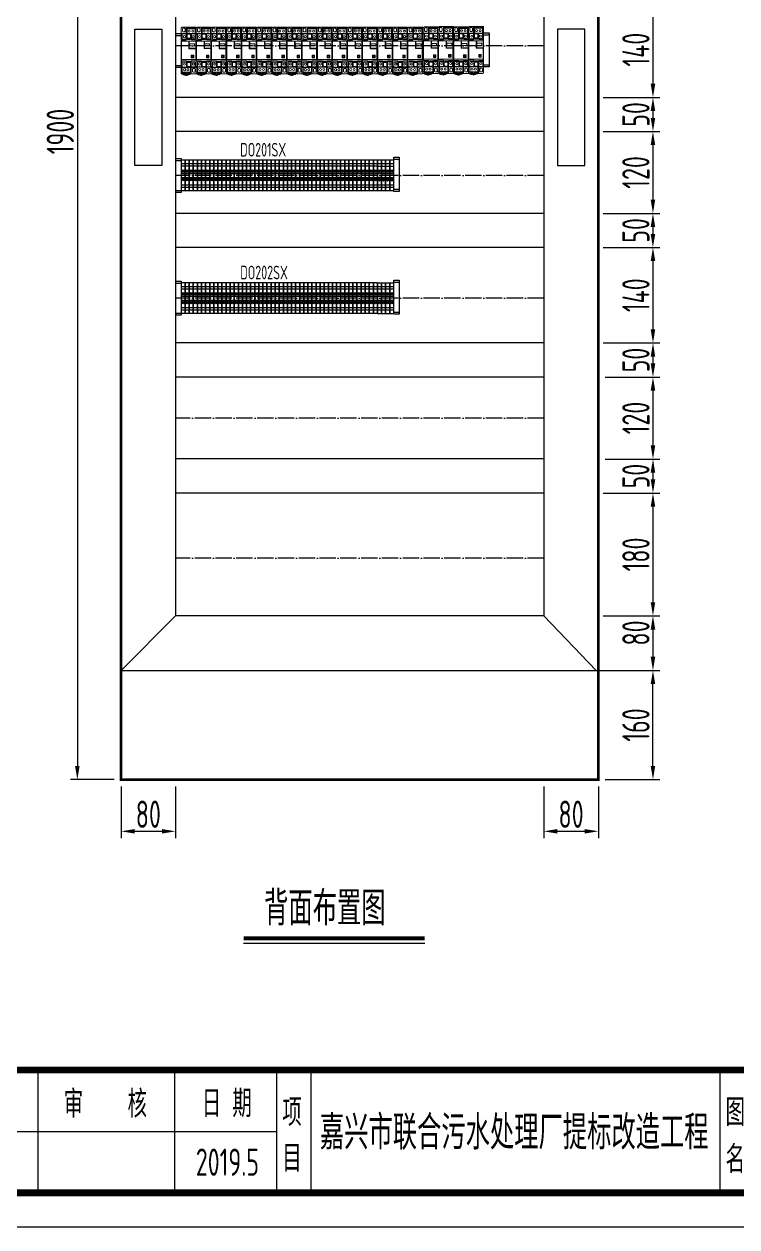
# Model space of a CAD drawing. Header units: millimetres. Extents: x 30557 to 235556, y -116603 to -73383.
# Drawn here: x 91673 to 92719, y -76323 to -74560 of the extents above; entities that cross this region are included whole.
import ezdxf
from ezdxf.enums import TextEntityAlignment as Align

# ---------------------------------------------------------------- set-up
doc = ezdxf.new("R2010")
doc.units = ezdxf.units.MM
doc.linetypes.add('ZWCAD_ISO04W100', pattern=[30.5, 24, -3, 0.5, -3])
doc.layers.add('1', color=3, linetype='Continuous')
doc.layers.add('_Drawing', color=7, linetype='Continuous', lineweight=25)
doc.styles.add('supcon', font='sceie.shx', dxfattribs={"width": 0.75, "height": 40, "bigfont": 'sceic.shx'})
doc.dimstyles.new('supcon', dxfattribs={"dimtxt": 20, "dimasz": 20, "dimexe": 10, "dimexo": 10, "dimgap": 5, "dimtad": 1, "dimtoh": 1, "dimdec": 0, "dimzin": 0, "dimdsep": 46, "dimtxsty": 'supcon', "dimcen": 0.09, "dimclrd": 2, "dimclre": 2, "dimclrt": 2, "dimadec": 0, "dimazin": 0, "dimtfac": 1, "dimtdec": 0, "dimtofl": 0, "dimtmove": 0, "dimatfit": 3, "dimfxl": 1, "dimtolj": 1, "dimtzin": 0, "dimarcsym": 0})

# ---------------------------------------------------------------- blocks, each defined once
blk = doc.blocks.new('supcon图框')
for p, q in [((3545.7, 1651.7), (3545.7, 1471.7)), ((3745.7, 1651.7), (3745.7, 1471.7)), ((3895.7, 1651.7), (3895.7, 1471.7)), ((3945.7, 1651.7), (3945.7, 1471.7)), ((4545.7, 1651.7), (4545.7, 1471.7)), ((3145.7, 1561.7), (3895.7, 1561.7))]:
    blk.add_line(p, q)
at = {"linetype": 'Continuous'}
blk.add_line((1987.7, 1421.7), (6145.7, 1421.7), dxfattribs=at)
at = {"linetype": 'Continuous', "const_width": 10}
blk.add_lwpolyline([(2195.7, 4311.7), (6095.7, 4311.7), (6095.7, 1471.7), (2195.7, 1471.7)], close=True, dxfattribs=at)
blk.add_lwpolyline([(2195.7, 1651.7), (6095.7, 1651.7)], dxfattribs=at)
at = {"style": 'supcon', "width": 0.75}
for s, p in [('审    核', (3644.5, 1604.2)), ('日 期', (3822.5, 1604.2)), ('项', (3918.2, 1590.7)), ('图', (4568.2, 1590.7)), ('目', (3918.2, 1522.9)), ('名', (4568.2, 1522.9))]:
    blk.add_text(s, height=40, dxfattribs=at).set_placement(p, align=Align.MIDDLE)
blk = doc.blocks.new('*D147')
at = {"layer": '_Drawing', "color": 2, "linetype": 'Continuous', "lineweight": -2}
for p, q in [((91815.3, -75677.1), (91815.3, -75753)), ((91895.3, -75677.2), (91895.3, -75753)), ((91835.3, -75743), (91875.3, -75743))]:
    blk.add_line(p, q, dxfattribs=at)
at = {"layer": '_Drawing', "color": 2}
for points in [[(91835.3, -75739.7), (91835.3, -75746.3), (91815.3, -75743)], [(91875.3, -75746.3), (91875.3, -75739.7), (91895.3, -75743)]]:
    blk.add_solid(points, dxfattribs=at)
at = {"layer": 'DEFPOINTS', "color": 0}
for p in [(91815.3, -75667.1), (91895.3, -75667.2), (91895.3, -75743)]:
    blk.add_point(p, dxfattribs=at)
at = {"layer": '_Drawing', "color": 2, "insert": (91855.3, -75718), "char_height": 40, "attachment_point": 5, "style": 'supcon'}
blk.add_mtext('\\A1;80', dxfattribs=at)
blk = doc.blocks.new('*D148')
at = {"layer": '_Drawing', "color": 2, "linetype": 'Continuous', "lineweight": -2}
for p, q in [((92435.3, -75677.1), (92435.3, -75753)), ((92515.3, -75677.2), (92515.3, -75753)), ((92455.3, -75743), (92495.3, -75743))]:
    blk.add_line(p, q, dxfattribs=at)
at = {"layer": '_Drawing', "color": 2}
for points in [[(92455.3, -75739.7), (92455.3, -75746.3), (92435.3, -75743)], [(92495.3, -75746.3), (92495.3, -75739.7), (92515.3, -75743)]]:
    blk.add_solid(points, dxfattribs=at)
at = {"layer": 'DEFPOINTS', "color": 0}
for p in [(92435.3, -75667.1), (92515.3, -75667.2), (92515.3, -75743)]:
    blk.add_point(p, dxfattribs=at)
at = {"layer": '_Drawing', "color": 2, "insert": (92475.3, -75718), "char_height": 40, "attachment_point": 5, "style": 'supcon'}
blk.add_mtext('\\A1;80', dxfattribs=at)
blk = doc.blocks.new('*D149')
at = {"layer": '_Drawing', "color": 2, "linetype": 'Continuous', "lineweight": -2}
for p, q in [((91805.3, -73767.2), (91741.2, -73767.2)), ((91751.2, -73787.2), (91751.2, -75647.2)), ((91805.3, -75667.2), (91741.2, -75667.2))]:
    blk.add_line(p, q, dxfattribs=at)
at = {"layer": '_Drawing', "color": 2}
for points in [[(91754.5, -73787.2), (91747.8, -73787.2), (91751.2, -73767.2)], [(91747.8, -75647.2), (91754.5, -75647.2), (91751.2, -75667.2)]]:
    blk.add_solid(points, dxfattribs=at)
at = {"layer": 'DEFPOINTS', "color": 0}
for p in [(91815.3, -73767.2), (91751.2, -75667.2), (91815.3, -75667.2)]:
    blk.add_point(p, dxfattribs=at)
at = {"layer": '_Drawing', "color": 2, "insert": (91726.2, -74717.2), "char_height": 40, "attachment_point": 5, "rotation": 90, "style": 'supcon'}
blk.add_mtext('\\A1;1900', dxfattribs=at)
blk = doc.blocks.new('2触点继电器')
at = {"layer": '1', "color": 0, "lineweight": 5}
for points in [[(4963.5, 37807.7), (4965.3, 37807.7)], [(4971.2, 37818), (4971.2, 37799.1), (4963.8, 37799.1)], [(4963.9, 37808.9), (4985.8, 37808.9)], [(4965.3, 37808.9), (4965.3, 37800.6), (4971.1, 37800.6)], [(4965.3, 37808.3), (4971.1, 37808.3)], [(4965.6, 37815.9), (4966.4, 37816.8), (4968.7, 37816.8), (4969.5, 37815.9), (4969.5, 37812.2), (4968.6, 37811.3), (4966.4, 37811.3), (4965.6, 37812.1), (4965.6, 37815.9)], [(4971.2, 37815.8), (4985.5, 37815.8)], [(4971.4, 37807.8), (4978.7, 37807.8)], [(4972.4, 37818), (4972.4, 37802)], [(4972.4, 37817), (4977.7, 37817)], [(4977.5, 37808.8), (4977.5, 37802)], [(4977.8, 37818.2), (4977.8, 37815.8)], [(4984.4, 37818), (4984.4, 37800.9), (4978.7, 37800.9)], [(4978.7, 37808.8), (4978.7, 37799.5), (4985.7, 37799.5)], [(4978.8, 37818.2), (4978.8, 37815.8)], [(4978.8, 37817), (4984.3, 37817)], [(4978.8, 37808.3), (4984.3, 37808.3)], [(4984.5, 37807.7), (4985.5, 37807.7)], [(4971.4, 37802), (4978.7, 37802)], [(4977.3, 37800), (4972.6, 37800), (4972.6, 37800.9), (4977.3, 37800.9), (4977.3, 37800)], [(4975.7, 37787.2), (4975.1, 37786.6)], [(4975.7, 37797.5), (4975.7, 37787.2), (4985, 37787.2)], [(4963.9, 37768.9), (4971.5, 37768.9), (4971.5, 37759.2)], [(4963.9, 37760.4), (4965.4, 37760.4)], [(4985.8, 37759.2), (4963.9, 37759.2)], [(4978.4, 37752.1), (4964, 37752.1)], [(4971.5, 37767.1), (4965.4, 37767.1), (4965.4, 37749.8)], [(4965.4, 37759.7), (4971.5, 37759.7)], [(4970.2, 37752.2), (4970.2, 37749.7)], [(4971.5, 37766.3), (4978.6, 37766.3)], [(4978.6, 37760.4), (4971.5, 37760.4)], [(4972.1, 37752.1), (4972.1, 37749.7)], [(4972.5, 37766.3), (4972.5, 37759.3)], [(4977.5, 37767.4), (4972.8, 37767.4), (4972.8, 37768.3), (4977.5, 37768.3), (4977.5, 37767.4)], [(4977.5, 37766.1), (4977.5, 37749.7)], [(4978.4, 37767.1), (4984.5, 37767.1), (4984.5, 37759.2)], [(4985.7, 37768.7), (4978.6, 37768.7), (4978.6, 37749.6)], [(4978.6, 37759.8), (4984.5, 37759.8)], [(4980.4, 37756.4), (4981.2, 37757.4), (4983.6, 37757.4), (4984.3, 37756.6), (4984.3, 37752.8), (4983.4, 37752), (4981.2, 37752), (4980.4, 37752.7), (4980.4, 37756.4)], [(4984.5, 37760.5), (4985.8, 37760.5)], [(4965.5, 37751), (4970.1, 37751)], [(4972.1, 37751.1), (4977.3, 37751.1)]]:
    blk.add_lwpolyline(points, dxfattribs=at)
at = {"layer": '1', "color": 0, "lineweight": 9}
blk.add_lwpolyline([(4963.6, 37807.8), (4963.6, 37816.7), (4965.3, 37818.2), (4985.8, 37818.2), (4985.8, 37751.2), (4985, 37749.6), (4963.6, 37749.6), (4963.6, 37807.8)], dxfattribs=at)
at = {"layer": '1', "color": 0, "lineweight": 18}
for points in [[(4985.1, 37770.8), (4964.1, 37770.8), (4964.1, 37797.5), (4985.1, 37797.5), (4985.1, 37770.8)], [(4975.1, 37797.5), (4975.1, 37786.6), (4985.1, 37786.6)], [(4983.3, 37790.7), (4976.1, 37790.7), (4976.1, 37793.8), (4983.3, 37793.8), (4983.3, 37790.7)], [(4982.3, 37773.3), (4978.6, 37773.3), (4978.6, 37777.2), (4982.3, 37777.2), (4982.3, 37773.3)]]:
    blk.add_lwpolyline(points, dxfattribs=at)
at = {"layer": '1', "color": 0, "lineweight": 5}
for points, knots in [([(4967.4, 37803.2), (4966.9, 37803.8), (4966.9, 37804.7), (4967.4, 37805.3), (4968, 37806), (4969, 37806), (4969.6, 37805.3), (4970.2, 37804.7), (4970.2, 37803.8), (4969.6, 37803.2), (4969, 37802.6), (4968, 37802.6), (4967.4, 37803.2)], [0, 0, 0, 0, 1, 1, 1, 2, 2, 2, 3, 3, 3, 4, 4, 4, 4]), ([(4974.3, 37811.3), (4973.7, 37811.9), (4973.7, 37812.9), (4974.3, 37813.5), (4974.8, 37814), (4975.8, 37814), (4976.5, 37813.5), (4977.1, 37812.9), (4977.1, 37811.9), (4976.5, 37811.3), (4975.8, 37810.8), (4974.8, 37810.8), (4974.3, 37811.3)], [0, 0, 0, 0, 1, 1, 1, 2, 2, 2, 3, 3, 3, 4, 4, 4, 4]), ([(4979.8, 37811.3), (4979.2, 37811.9), (4979.2, 37812.9), (4979.8, 37813.5), (4980.4, 37814), (4981.3, 37814), (4981.9, 37813.5), (4982.6, 37812.9), (4982.6, 37811.9), (4981.9, 37811.3), (4981.3, 37810.8), (4980.4, 37810.8), (4979.8, 37811.3)], [0, 0, 0, 0, 1, 1, 1, 2, 2, 2, 3, 3, 3, 4, 4, 4, 4]), ([(4980.3, 37803.2), (4979.7, 37803.8), (4979.7, 37804.7), (4980.3, 37805.3), (4980.9, 37806), (4981.9, 37806), (4982.4, 37805.3), (4983.1, 37804.7), (4983.1, 37803.8), (4982.4, 37803.2), (4981.9, 37802.6), (4980.9, 37802.6), (4980.3, 37803.2)], [0, 0, 0, 0, 1, 1, 1, 2, 2, 2, 3, 3, 3, 4, 4, 4, 4]), ([(4967.6, 37763), (4967, 37763.6), (4967, 37764.6), (4967.6, 37765.1), (4968.1, 37765.8), (4969.1, 37765.8), (4969.7, 37765.1), (4970.4, 37764.6), (4970.4, 37763.6), (4969.7, 37763), (4969.1, 37762.4), (4968.1, 37762.4), (4967.6, 37763)], [0, 0, 0, 0, 1, 1, 1, 2, 2, 2, 3, 3, 3, 4, 4, 4, 4]), ([(4967.6, 37754.8), (4967, 37755.4), (4967, 37756.3), (4967.6, 37756.9), (4968.2, 37757.6), (4969.2, 37757.6), (4969.9, 37756.9), (4970.4, 37756.3), (4970.4, 37755.4), (4969.9, 37754.8), (4969.2, 37754.2), (4968.2, 37754.2), (4967.6, 37754.8)], [0, 0, 0, 0, 1, 1, 1, 2, 2, 2, 3, 3, 3, 4, 4, 4, 4]), ([(4972.6, 37754.8), (4972, 37755.4), (4972, 37756.3), (4972.6, 37756.9), (4973.2, 37757.6), (4974.2, 37757.6), (4974.8, 37756.9), (4975.3, 37756.3), (4975.3, 37755.4), (4974.8, 37754.8), (4974.2, 37754.2), (4973.2, 37754.2), (4972.6, 37754.8)], [0, 0, 0, 0, 1, 1, 1, 2, 2, 2, 3, 3, 3, 4, 4, 4, 4]), ([(4980.6, 37763), (4980.1, 37763.6), (4980.1, 37764.6), (4980.6, 37765.1), (4981.2, 37765.8), (4982.2, 37765.8), (4982.8, 37765.1), (4983.4, 37764.6), (4983.4, 37763.6), (4982.8, 37763), (4982.2, 37762.4), (4981.2, 37762.4), (4980.6, 37763)], [0, 0, 0, 0, 1, 1, 1, 2, 2, 2, 3, 3, 3, 4, 4, 4, 4]), ([(4965.5, 37749.6), (4965.5, 37749.6), (4966, 37747.6), (4968.7, 37748.2), (4968.7, 37748.2), (4969.2, 37747.5), (4970.6, 37747.7)], [0, 0, 0, 0, 1, 1, 1, 2, 2, 2, 2]), ([(4972, 37747.7), (4972, 37747.5), (4971.7, 37747.2), (4971.2, 37747.2), (4970.9, 37747.2), (4970.6, 37747.5), (4970.6, 37747.7), (4970.6, 37748), (4970.9, 37748.1), (4971.2, 37748.1), (4971.7, 37748.1), (4972, 37748), (4972, 37747.7)], [0, 0, 0, 0, 1, 1, 1, 2, 2, 2, 3, 3, 3, 4, 4, 4, 4]), ([(4976.7, 37749.6), (4976.7, 37749.6), (4976.8, 37748.2), (4974.1, 37748.2), (4974.1, 37748.2), (4972.7, 37747.7), (4972, 37747.7)], [0, 0, 0, 0, 1, 1, 1, 2, 2, 2, 2])]:
    blk.add_open_spline(points, degree=3, knots=knots, dxfattribs=at)
at = {"layer": '1', "color": 0, "lineweight": 18}
blk.add_open_spline([(4981.6, 37775.2), (4981.6, 37774.6), (4981.1, 37774), (4980.5, 37774), (4979.8, 37774), (4979.3, 37774.6), (4979.3, 37775.2), (4979.3, 37775.8), (4979.8, 37776.3), (4980.5, 37776.3), (4981.1, 37776.3), (4981.6, 37775.8), (4981.6, 37775.2)], degree=3, knots=[0, 0, 0, 0, 1, 1, 1, 2, 2, 2, 3, 3, 3, 4, 4, 4, 4], dxfattribs=at)
at = {"layer": '1', "color": 0, "lineweight": 5}
for points in [[(4968.9, 37749.7), (4968.9, 37749.7), (4970.4, 37748), (4970.7, 37748.1)], [(4973.3, 37749.6), (4973.3, 37749.6), (4972.2, 37748.2), (4971.7, 37748.1)]]:
    blk.add_open_spline(points, degree=3, dxfattribs=at)
blk = doc.blocks.new('固定块')
for p, q in [((516096.3, 339845.1), (516104.3, 339845.1)), ((516096.3, 339795.1), (516096.3, 339845.1)), ((516096.3, 339842.1), (516104.3, 339842.1)), ((516104.3, 339845.1), (516104.3, 339795.1)), ((516096.3, 339798.1), (516104.3, 339798.1)), ((516104.3, 339795.1), (516096.3, 339795.1))]:
    blk.add_line(p, q)
blk = doc.blocks.new('SAKDU2.5')
at = {"color": 253}
for p, q in [((516132.1, 339835.7), (516138.1, 339835.7)), ((516132.1, 339832.2), (516138.1, 339832.2)), ((516132.1, 339821.4), (516138.1, 339821.4)), ((516133.4, 339824.8), (516136.8, 339824.8)), ((516133.4, 339824.5), (516136.8, 339824.5)), ((516132.1, 339815.4), (516138.1, 339815.4)), ((516132.1, 339804.7), (516138.1, 339804.7)), ((516133.4, 339812.3), (516136.8, 339812.3)), ((516133.4, 339812), (516136.8, 339812)), ((516132.1, 339801.2), (516138.1, 339801.2))]:
    blk.add_line(p, q, dxfattribs=at)
at = {"color": 253, "lineweight": -3}
blk.add_lwpolyline([(516132.1, 339796.2), (516138.1, 339796.2), (516138.1, 339840.7), (516132.1, 339840.7)], close=True, dxfattribs=at)
at = {"color": 253}
for centre, radius in [((516135.1, 339824.7), 2), ((516135.1, 339824.7), 1.7), ((516135.1, 339812.2), 2), ((516135.1, 339812.2), 1.7)]:
    blk.add_circle(centre, radius, dxfattribs=at)
blk = doc.blocks.new('8端子块')
for p in [(-500909.9, -336987.3), (-500903.9, -336987.3), (-500897.9, -336987.3), (-500891.9, -336987.3), (-500885.9, -336987.3), (-500879.9, -336987.3), (-500873.9, -336987.3), (-500867.9, -336987.3)]:
    blk.add_blockref('SAKDU2.5', p)
blk = doc.blocks.new('*D172')
at = {"color": 2, "lineweight": -2}
for p, q in [((92522.2, -74527.2), (92605.4, -74527.2)), ((92595.4, -74547.2), (92595.4, -74647.2)), ((92522.2, -74667.2), (92605.4, -74667.2))]:
    blk.add_line(p, q, dxfattribs=at)
at = {"color": 2}
for points in [[(92598.7, -74547.2), (92592, -74547.2), (92595.4, -74527.2)], [(92592, -74647.2), (92598.7, -74647.2), (92595.4, -74667.2)]]:
    blk.add_solid(points, dxfattribs=at)
at = {"layer": 'DEFPOINTS', "color": 0}
for p in [(92512.2, -74527.2), (92512.2, -74667.2), (92595.4, -74667.2)]:
    blk.add_point(p, dxfattribs=at)
at = {"color": 2, "insert": (92570.4, -74597.2), "char_height": 40, "attachment_point": 5, "rotation": 90, "style": 'supcon'}
blk.add_mtext('\\A1;140', dxfattribs=at)
blk = doc.blocks.new('*D173')
at = {"color": 2, "linetype": 'Continuous', "lineweight": -2}
for p, q in [((92525.4, -74667.2), (92605.4, -74667.2)), ((92595.4, -74687.2), (92595.4, -74697.2)), ((92525.4, -74717.2), (92605.4, -74717.2))]:
    blk.add_line(p, q, dxfattribs=at)
at = {"color": 2}
for points in [[(92598.7, -74687.2), (92592, -74687.2), (92595.4, -74667.2)], [(92592, -74697.2), (92598.7, -74697.2), (92595.4, -74717.2)]]:
    blk.add_solid(points, dxfattribs=at)
at = {"layer": 'DEFPOINTS', "color": 0}
for p in [(92515.4, -74667.2), (92515.4, -74717.2), (92595.4, -74717.2)]:
    blk.add_point(p, dxfattribs=at)
at = {"color": 2, "insert": (92570.4, -74692.2), "char_height": 40, "attachment_point": 5, "rotation": 90, "style": 'supcon'}
blk.add_mtext('\\A1;50', dxfattribs=at)
blk = doc.blocks.new('*D174')
at = {"color": 2, "lineweight": -2}
for p, q in [((92522.2, -74717.2), (92605.3, -74717.2)), ((92595.3, -74737.2), (92595.3, -74817.2)), ((92522.2, -74837.2), (92605.3, -74837.2))]:
    blk.add_line(p, q, dxfattribs=at)
at = {"color": 2}
for points in [[(92598.7, -74737.2), (92592, -74737.2), (92595.3, -74717.2)], [(92592, -74817.2), (92598.7, -74817.2), (92595.3, -74837.2)]]:
    blk.add_solid(points, dxfattribs=at)
at = {"layer": 'DEFPOINTS', "color": 0}
for p in [(92512.2, -74717.2), (92512.2, -74837.2), (92595.3, -74837.2)]:
    blk.add_point(p, dxfattribs=at)
at = {"color": 2, "insert": (92570.3, -74777.2), "char_height": 40, "attachment_point": 5, "rotation": 90, "style": 'supcon'}
blk.add_mtext('\\A1;120', dxfattribs=at)
blk = doc.blocks.new('*D175')
at = {"color": 2, "linetype": 'Continuous', "lineweight": -2}
for p, q in [((92525.3, -74837.2), (92605.3, -74837.2)), ((92595.3, -74857.2), (92595.3, -74867.2)), ((92525.3, -74887.2), (92605.3, -74887.2))]:
    blk.add_line(p, q, dxfattribs=at)
at = {"color": 2}
for points in [[(92598.7, -74857.2), (92592, -74857.2), (92595.3, -74837.2)], [(92592, -74867.2), (92598.7, -74867.2), (92595.3, -74887.2)]]:
    blk.add_solid(points, dxfattribs=at)
at = {"layer": 'DEFPOINTS', "color": 0}
for p in [(92515.3, -74837.2), (92515.3, -74887.2), (92595.3, -74887.2)]:
    blk.add_point(p, dxfattribs=at)
at = {"color": 2, "insert": (92570.3, -74862.2), "char_height": 40, "attachment_point": 5, "rotation": 90, "style": 'supcon'}
blk.add_mtext('\\A1;50', dxfattribs=at)
blk = doc.blocks.new('*D176')
at = {"color": 2, "lineweight": -2}
for p, q in [((92522.2, -74887.2), (92605.4, -74887.2)), ((92595.4, -74907.2), (92595.4, -75007.2)), ((92522.2, -75027.2), (92605.4, -75027.2))]:
    blk.add_line(p, q, dxfattribs=at)
at = {"color": 2}
for points in [[(92598.7, -74907.2), (92592, -74907.2), (92595.4, -74887.2)], [(92592, -75007.2), (92598.7, -75007.2), (92595.4, -75027.2)]]:
    blk.add_solid(points, dxfattribs=at)
at = {"layer": 'DEFPOINTS', "color": 0}
for p in [(92512.2, -74887.2), (92512.2, -75027.2), (92595.4, -75027.2)]:
    blk.add_point(p, dxfattribs=at)
at = {"color": 2, "insert": (92570.4, -74957.2), "char_height": 40, "attachment_point": 5, "rotation": 90, "style": 'supcon'}
blk.add_mtext('\\A1;140', dxfattribs=at)
blk = doc.blocks.new('*D177')
at = {"color": 2, "linetype": 'Continuous', "lineweight": -2}
for p, q in [((92525.4, -75027.2), (92605.4, -75027.2)), ((92595.4, -75047.2), (92595.4, -75057.2)), ((92525.4, -75077.2), (92605.4, -75077.2))]:
    blk.add_line(p, q, dxfattribs=at)
at = {"color": 2}
for points in [[(92598.7, -75047.2), (92592, -75047.2), (92595.4, -75027.2)], [(92592, -75057.2), (92598.7, -75057.2), (92595.4, -75077.2)]]:
    blk.add_solid(points, dxfattribs=at)
at = {"layer": 'DEFPOINTS', "color": 0}
for p in [(92515.4, -75027.2), (92515.4, -75077.2), (92595.4, -75077.2)]:
    blk.add_point(p, dxfattribs=at)
at = {"color": 2, "insert": (92570.4, -75052.2), "char_height": 40, "attachment_point": 5, "rotation": 90, "style": 'supcon'}
blk.add_mtext('\\A1;50', dxfattribs=at)
blk = doc.blocks.new('*D181')
at = {"color": 2, "linetype": 'Continuous', "lineweight": -2}
for p, q in [((92525.4, -75427.3), (92605.4, -75427.3)), ((92595.4, -75447.3), (92595.4, -75487.2)), ((92522.2, -75507.2), (92605.4, -75507.2))]:
    blk.add_line(p, q, dxfattribs=at)
at = {"color": 2}
for points in [[(92598.7, -75447.3), (92592, -75447.3), (92595.4, -75427.3)], [(92592, -75487.2), (92598.7, -75487.2), (92595.4, -75507.2)]]:
    blk.add_solid(points, dxfattribs=at)
at = {"layer": 'DEFPOINTS', "color": 0}
for p in [(92515.4, -75427.3), (92512.2, -75507.2), (92595.4, -75507.2)]:
    blk.add_point(p, dxfattribs=at)
at = {"color": 2, "insert": (92570.4, -75452.3), "char_height": 40, "attachment_point": 5, "rotation": 90, "style": 'supcon'}
blk.add_mtext('\\A1;80', dxfattribs=at)
blk = doc.blocks.new('*D182')
at = {"color": 2, "lineweight": -2}
for p, q in [((92525.3, -75507.2), (92605.4, -75507.2)), ((92595.4, -75647.2), (92595.4, -75527.2)), ((92525.3, -75667.2), (92605.4, -75667.2))]:
    blk.add_line(p, q, dxfattribs=at)
at = {"color": 2}
for points in [[(92598.7, -75527.2), (92592, -75527.2), (92595.4, -75507.2)], [(92592, -75647.2), (92598.7, -75647.2), (92595.4, -75667.2)]]:
    blk.add_solid(points, dxfattribs=at)
at = {"layer": 'DEFPOINTS', "color": 0}
for p in [(92515.3, -75507.2), (92595.4, -75507.2), (92515.3, -75667.2)]:
    blk.add_point(p, dxfattribs=at)
at = {"color": 2, "insert": (92570.4, -75587.2), "char_height": 40, "attachment_point": 5, "rotation": 90, "style": 'supcon'}
blk.add_mtext('\\A1;160', dxfattribs=at)
blk = doc.blocks.new('*D183')
at = {"color": 2, "lineweight": -2}
for p, q in [((92535.4, -75077.2), (92605.4, -75077.2)), ((92595.4, -75097.2), (92595.4, -75177.3)), ((92535.4, -75197.3), (92605.4, -75197.3))]:
    blk.add_line(p, q, dxfattribs=at)
at = {"color": 2}
for points in [[(92598.7, -75097.2), (92592, -75097.2), (92595.4, -75077.2)], [(92592, -75177.3), (92598.7, -75177.3), (92595.4, -75197.3)]]:
    blk.add_solid(points, dxfattribs=at)
at = {"layer": 'DEFPOINTS', "color": 0}
for p in [(92525.4, -75077.2), (92525.4, -75197.3), (92595.4, -75197.3)]:
    blk.add_point(p, dxfattribs=at)
at = {"color": 2, "insert": (92570.4, -75137.2), "char_height": 40, "attachment_point": 5, "rotation": 90, "style": 'supcon'}
blk.add_mtext('\\A1;120', dxfattribs=at)
blk = doc.blocks.new('*D293')
at = {"color": 2, "lineweight": -2}
for p, q in [((92522.2, -75247.3), (92605.4, -75247.3)), ((92595.4, -75267.3), (92595.4, -75407.2)), ((92522.2, -75427.2), (92605.4, -75427.2))]:
    blk.add_line(p, q, dxfattribs=at)
at = {"color": 2}
for points in [[(92598.7, -75267.3), (92592, -75267.3), (92595.4, -75247.3)], [(92592, -75407.2), (92598.7, -75407.2), (92595.4, -75427.2)]]:
    blk.add_solid(points, dxfattribs=at)
at = {"layer": 'DEFPOINTS', "color": 0}
for p in [(92512.2, -75247.3), (92512.2, -75427.2), (92595.4, -75427.2)]:
    blk.add_point(p, dxfattribs=at)
at = {"color": 2, "insert": (92570.4, -75337.2), "char_height": 40, "attachment_point": 5, "rotation": 90, "style": 'supcon'}
blk.add_mtext('\\A1;180', dxfattribs=at)
blk = doc.blocks.new('*D294')
at = {"color": 2, "linetype": 'Continuous', "lineweight": -2}
for p, q in [((92525.4, -75197.3), (92605.4, -75197.3)), ((92595.4, -75217.3), (92595.4, -75227.3)), ((92525.4, -75247.3), (92605.4, -75247.3))]:
    blk.add_line(p, q, dxfattribs=at)
at = {"color": 2}
for points in [[(92598.7, -75217.3), (92592, -75217.3), (92595.4, -75197.3)], [(92592, -75227.3), (92598.7, -75227.3), (92595.4, -75247.3)]]:
    blk.add_solid(points, dxfattribs=at)
at = {"layer": 'DEFPOINTS', "color": 0}
for p in [(92515.4, -75197.3), (92515.4, -75247.3), (92595.4, -75247.3)]:
    blk.add_point(p, dxfattribs=at)
at = {"color": 2, "insert": (92570.4, -75222.3), "char_height": 40, "attachment_point": 5, "rotation": 90, "style": 'supcon'}
blk.add_mtext('\\A1;50', dxfattribs=at)

msp = doc.modelspace()

# ---------------------------------------------------------------- linework, layer by layer
at = {"color": 4, "linetype": 'ZWCAD_ISO04W100', "lineweight": -3}
for p, q in [((92435.3, -74591.5), (91895.4, -74591.5)), ((92435.3, -74781.5), (91895.4, -74781.5)), ((92435.3, -74961.5), (91895.4, -74961.5)), ((92435.3, -75137.4), (91895.4, -75137.4)), ((92435.3, -75342.8), (91895.4, -75342.8))]:
    msp.add_line(p, q, dxfattribs=at)
at = {"lineweight": -3}
for p, q in [((92435.3, -74667.2), (91895.3, -74667.2)), ((92435.3, -74717.2), (91895.3, -74717.2)), ((92435.3, -74837.2), (91895.3, -74837.2)), ((92435.3, -74887.2), (91895.3, -74887.2)), ((92435.3, -75027.2), (91895.3, -75027.2)), ((92435.3, -75077.2), (91895.3, -75077.2)), ((92435.3, -75197.2), (91895.3, -75197.2)), ((92435.3, -75247.2), (91895.3, -75247.2)), ((92435.3, -75427.2), (91895.3, -75427.2))]:
    msp.add_line(p, q, dxfattribs=at)
for p, q in [((91895.3, -75427.2), (91815.3, -75507.2)), ((92435.3, -75427.2), (92512.2, -75507.2)), ((91815.3, -75507.2), (92522.2, -75507.2))]:
    msp.add_line(p, q)
for points in [[(91835.3, -74567.2), (91875.3, -74567.2), (91875.3, -74767.2), (91835.3, -74767.2)], [(92495.5, -74567.2), (92455.5, -74567.2), (92455.5, -74767.2), (92495.5, -74767.2)]]:
    msp.add_lwpolyline(points, close=True)
at = {"layer": '_Drawing'}
for p, q in [((91895.3, -74147.2), (91895.3, -75427.2)), ((91995.1, -75907.1), (92260.7, -75907.1))]:
    msp.add_line(p, q, dxfattribs=at)
at = {"layer": '_Drawing', "lineweight": -3}
msp.add_line((92435.3, -74147.2), (92435.3, -75427.2), dxfattribs=at)
at = {"layer": '_Drawing', "color": 1, "const_width": 4}
msp.add_lwpolyline([(91815.3, -73767.2), (92515.3, -73767.2), (92515.3, -75667.2), (91815.3, -75667.2)], close=True, dxfattribs=at)
at = {"layer": '_Drawing', "const_width": 6}
msp.add_lwpolyline([(91995.1, -75899.9), (92260.7, -75899.9)], dxfattribs=at)

# ---------------------------------------------------------------- block references
for name, p in [('supcon图框', (88147.8, -77744.7)), ('固定块', (-424200.9, -414418.4)), ('固定块', (-423749.3, -414417.7)), ('固定块', (-424200.9, -414601.7)), ('8端子块', (76681.1, -77612.6)), ('8端子块', (76729.1, -77612.6)), ('8端子块', (76777.1, -77612.6)), ('8端子块', (76825.1, -77612.6)), ('8端子块', (76873.1, -77612.6)), ('8端子块', (76921.1, -77612.6)), ('SAKDU2.5', (-423940.8, -414600)), ('SAKDU2.5', (-423934.8, -414600)), ('SAKDU2.5', (-423928.8, -414600)), ('SAKDU2.5', (-423922.8, -414600)), ('固定块', (-423880.9, -414600)), ('固定块', (-424200.9, -414781.7)), ('8端子块', (76681.1, -77792.6)), ('8端子块', (76729.1, -77792.6)), ('8端子块', (76777.1, -77792.6)), ('8端子块', (76825.1, -77792.6)), ('8端子块', (76873.1, -77792.6)), ('8端子块', (76921.1, -77792.6)), ('SAKDU2.5', (-423940.8, -414780)), ('SAKDU2.5', (-423934.8, -414780)), ('SAKDU2.5', (-423928.8, -414780)), ('SAKDU2.5', (-423922.8, -414780)), ('固定块', (-423880.9, -414780))]:
    msp.add_blockref(name, p)
at = {"lineweight": -3}
for p in [(86939.7, -112382.4), (86961.9, -112382.3), (86984, -112382.4), (87006.2, -112382.3), (87028.3, -112382.4), (87050.5, -112382.3), (87072.6, -112382.4), (87094.8, -112382.3), (87116.9, -112382.4), (87139.1, -112382.3), (87161.2, -112382.4), (87183.4, -112382.3), (87205.5, -112382.4), (87227.7, -112382.3), (87249.8, -112382.4), (87272, -112382.3), (87294.8, -112381.8), (87316.9, -112381.7), (87339.1, -112381.8), (87361.2, -112381.7)]:
    msp.add_blockref('2触点继电器', p, dxfattribs=at)

# ---------------------------------------------------------------- texts
at = {"color": 3, "style": 'supcon', "width": 0.75}
msp.add_text('2019.5', height=40, dxfattribs=at).set_placement((91971.3, -76228), align=Align.MIDDLE)
at = {"layer": '1', "color": 3, "style": 'supcon', "width": 0.75}
for s, p in [('DO201SX', (91990, -74753.9)), ('DO202SX', (91990.1, -74933.9))]:
    msp.add_text(s, height=20, dxfattribs=at).set_placement(p)
at = {"layer": '_Drawing', "color": 7, "style": 'supcon', "width": 0.75}
msp.add_text('背面布置图', height=50, dxfattribs=at).set_placement((92025.1, -75880.9))
at = {"layer": '_Drawing', "color": 3, "style": 'supcon', "width": 0.75}
msp.add_text('嘉兴市联合污水处理厂提标改造工程', height=50, dxfattribs=at).set_placement((92391.9, -76181.9), align=Align.MIDDLE)

# ---------------------------------------------------------------- dimensions: what is measured, and where the dimension line sits
at = {"color": 1}
for base, p1, p2, picture, middle in [((92595.4, -74667.2), (92512.2, -74527.2), (92512.2, -74667.2), '*D172', (92570.4, -74597.2)), ((92595.3, -74837.2), (92512.2, -74717.2), (92512.2, -74837.2), '*D174', (92570.3, -74777.2)), ((92595.4, -75027.2), (92512.2, -74887.2), (92512.2, -75027.2), '*D176', (92570.4, -74957.2)), ((92595.4, -75427.2), (92512.2, -75247.3), (92512.2, -75427.2), '*D293', (92570.4, -75337.2))]:
    dim = msp.add_linear_dim(base=base, p1=p1, p2=p2, angle=90, dimstyle='supcon', dxfattribs=at)
    dim.commit()
    dim.dimension.update_dxf_attribs({"geometry": picture, "text_midpoint": middle})
at = {"linetype": 'Continuous'}
for base, p1, p2, picture, middle in [((92595.4, -74717.2), (92515.4, -74667.2), (92515.4, -74717.2), '*D173', (92595.4, -74692.2)), ((92595.3, -74887.2), (92515.3, -74837.2), (92515.3, -74887.2), '*D175', (92595.3, -74862.2)), ((92595.4, -75077.2), (92515.4, -75027.2), (92515.4, -75077.2), '*D177', (92595.4, -75052.2)), ((92595.4, -75247.3), (92515.4, -75197.3), (92515.4, -75247.3), '*D294', (92595.4, -75222.3)), ((92595.4, -75507.2), (92515.4, -75427.3), (92512.2, -75507.2), '*D181', (92595.4, -75452.3))]:
    dim = msp.add_linear_dim(base=base, p1=p1, p2=p2, angle=90, dimstyle='supcon', dxfattribs=at)
    dim.commit()
    dim.dimension.update_dxf_attribs({"geometry": picture, "text_midpoint": middle, "dimtype": 160})
for base, p1, p2, picture, middle in [((92595.4, -75197.3), (92525.4, -75077.2), (92525.4, -75197.3), '*D183', (92570.4, -75137.2)), ((92595.4, -75507.2), (92515.3, -75667.2), (92515.3, -75507.2), '*D182', (92570.4, -75587.2))]:
    dim = msp.add_linear_dim(base=base, p1=p1, p2=p2, angle=90, dimstyle='supcon')
    dim.commit()
    dim.dimension.update_dxf_attribs({"geometry": picture, "text_midpoint": middle})
at = {"layer": '_Drawing', "linetype": 'Continuous'}
dim = msp.add_linear_dim(base=(91751.2, -75667.2), p1=(91815.3, -73767.2), p2=(91815.3, -75667.2), angle=90, dimstyle='supcon', dxfattribs=at)
dim.commit()
dim.dimension.update_dxf_attribs({"geometry": '*D149', "text_midpoint": (91726.2, -74717.2)})
for base, p1, p2, picture, middle in [((91895.3, -75743), (91815.3, -75667.1), (91895.3, -75667.2), '*D147', (91855.3, -75718)), ((92515.3, -75743), (92435.3, -75667.1), (92515.3, -75667.2), '*D148', (92475.3, -75718))]:
    dim = msp.add_linear_dim(base=base, p1=p1, p2=p2, dimstyle='supcon', dxfattribs=at)
    dim.commit()
    dim.dimension.update_dxf_attribs({"geometry": picture, "text_midpoint": middle})

doc.saveas('drawing.dxf')
